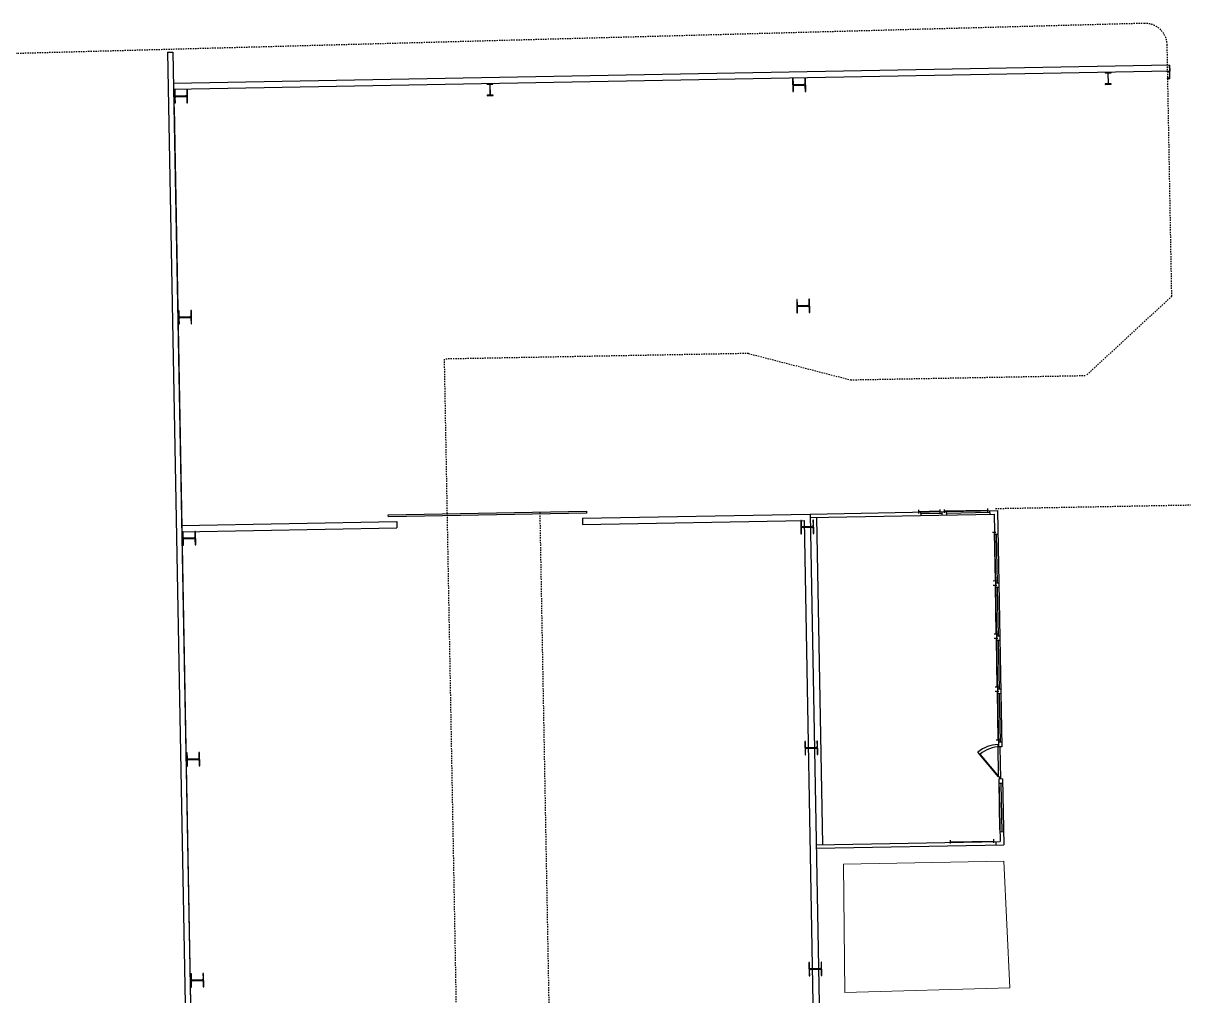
# Model space of a CAD drawing. Header units: millimetres. Extents: x 3476 to 38328, y 1439 to 26921.
# Drawn here: x 20063 to 22703, y 14143 to 16342 of the extents above; entities that cross this region are included whole.
import ezdxf

# ---------------------------------------------------------------- set-up
doc = ezdxf.new("R2010")
doc.units = ezdxf.units.MM
doc.header["$LTSCALE"] = 100
doc.header["$MEASUREMENT"] = 0
doc.linetypes.add('DOT', pattern=[0.055, 0.03, -0.025])
for name, color, linetype in [('A-KOLOM', 7, 'CONTINUOUS'), ('A-KOLOM-NIEUW', 9, 'CONTINUOUS'), ('A-MUUR', 7, 'CONTINUOUS'), ('CIRCULATIE', 4, 'DOT'), ('DEUR', 4, 'CONTINUOUS'), ('L-HULPLIJNEN', 7, 'CONTINUOUS'), ('MUUR', 7, 'CONTINUOUS')]:
    doc.layers.add(name, color=color, linetype=linetype)

msp = doc.modelspace()

# ---------------------------------------------------------------- linework, layer by layer
at = {"layer": 'A-KOLOM'}
for points in [[(21832.44, 16188.28), (21831.89, 16218.28), (21830.49, 16218.25), (21830.71, 16206.38, -0.4142135), (21828.06, 16203.63), (21807.26, 16203.25, -0.4142136), (21804.51, 16205.9), (21804.3, 16217.77), (21802.9, 16217.75), (21803.45, 16187.75), (21804.85, 16187.78), (21804.63, 16199.65, -0.4142136), (21807.28, 16202.4), (21828.07, 16202.78, -0.4142136), (21830.82, 16200.13), (21831.04, 16188.26)], [(20434.68, 16162.66), (20434.13, 16192.66), (20432.73, 16192.63), (20432.94, 16180.76, -0.4142135), (20430.29, 16178.01), (20409.5, 16177.63, -0.4142136), (20406.75, 16180.28), (20406.53, 16192.15), (20405.13, 16192.13), (20405.68, 16162.13), (20407.08, 16162.16), (20406.86, 16174.03, -0.4142136), (20409.51, 16176.78), (20430.31, 16177.16, -0.4142136), (20433.06, 16174.51), (20433.28, 16162.64)], [(21841.6, 15688.37), (21841.05, 15718.36), (21839.65, 15718.34), (21839.87, 15706.46, -0.4142135), (21837.22, 15703.71), (21816.42, 15703.33, -0.4142136), (21813.68, 15705.98), (21813.46, 15717.86), (21812.06, 15717.83), (21812.61, 15687.84), (21814.01, 15687.86), (21813.79, 15699.73, -0.4142136), (21816.44, 15702.48), (21837.24, 15702.86, -0.4142136), (21839.99, 15700.21), (21840.2, 15688.34)], [(20443.84, 15662.75), (20443.29, 15692.74), (20441.89, 15692.72), (20442.11, 15680.84, -0.4142135), (20439.46, 15678.1), (20418.66, 15677.71, -0.4142136), (20415.91, 15680.36), (20415.69, 15692.24), (20414.29, 15692.21), (20414.84, 15662.22), (20416.24, 15662.24), (20416.02, 15674.12, -0.4142136), (20418.67, 15676.86), (20439.47, 15677.25, -0.4142136), (20442.22, 15674.6), (20442.44, 15662.72)], [(21850.77, 15188.45), (21850.22, 15218.45), (21848.82, 15218.42), (21849.03, 15206.55, -0.4142135), (21846.38, 15203.8), (21825.59, 15203.42, -0.4142136), (21822.84, 15206.07), (21822.62, 15217.94), (21821.22, 15217.91), (21821.77, 15187.92), (21823.17, 15187.94), (21822.95, 15199.82, -0.4142136), (21825.6, 15202.57), (21846.4, 15202.95, -0.4142136), (21849.15, 15200.3), (21849.37, 15188.43)], [(20453, 15162.83), (20452.45, 15192.83), (20451.05, 15192.8), (20451.27, 15180.93, -0.4142135), (20448.62, 15178.18), (20427.82, 15177.8, -0.4142136), (20425.07, 15180.45), (20424.86, 15192.32), (20423.46, 15192.3), (20424.01, 15162.3), (20425.4, 15162.33), (20425.19, 15174.2, -0.4142136), (20427.84, 15176.95), (20448.63, 15177.33, -0.4142136), (20451.38, 15174.68), (20451.6, 15162.81)], [(21859.93, 14688.53), (21859.38, 14718.53), (21857.98, 14718.5), (21858.2, 14706.63, -0.4142135), (21855.55, 14703.88), (21834.75, 14703.5, -0.4142136), (21832, 14706.15), (21831.78, 14718.02), (21830.38, 14718), (21830.93, 14688), (21832.33, 14688.03), (21832.12, 14699.9, -0.4142136), (21834.77, 14702.65), (21855.56, 14703.03, -0.4142136), (21858.31, 14700.38), (21858.53, 14688.51)], [(20462.16, 14662.92), (20461.61, 14692.91), (20460.21, 14692.89), (20460.43, 14681.01, -0.4142135), (20457.78, 14678.26), (20436.98, 14677.88, -0.4142136), (20434.24, 14680.53), (20434.02, 14692.41), (20432.62, 14692.38), (20433.17, 14662.38), (20434.57, 14662.41), (20434.35, 14674.28, -0.4142136), (20437, 14677.03), (20457.8, 14677.41, -0.4142136), (20460.55, 14674.76), (20460.76, 14662.89)], [(21869.09, 14188.62), (21868.54, 14218.61), (21867.14, 14218.59), (21867.36, 14206.71, -0.4142135), (21864.71, 14203.97), (21843.91, 14203.58, -0.4142136), (21841.16, 14206.23), (21840.95, 14218.11), (21839.55, 14218.08), (21840.1, 14188.09), (21841.5, 14188.11), (21841.28, 14199.99, -0.4142136), (21843.93, 14202.73), (21864.72, 14203.12, -0.4142136), (21867.47, 14200.47), (21867.69, 14188.59)], [(20471.33, 14163), (20470.78, 14193), (20469.38, 14192.97), (20469.59, 14181.1, -0.4142135), (20466.94, 14178.35), (20446.15, 14177.97, -0.4142136), (20443.4, 14180.62), (20443.18, 14192.49), (20441.78, 14192.46), (20442.33, 14162.47), (20443.73, 14162.49), (20443.51, 14174.37, -0.4142136), (20446.16, 14177.12), (20466.96, 14177.5, -0.4142136), (20469.71, 14174.85), (20469.93, 14162.97)]]:
    msp.add_lwpolyline(points, format="xyb", close=True, dxfattribs=at)
at = {"layer": 'A-KOLOM-NIEUW'}
for points in [[(22510.01, 16204.13), (22523.51, 16204.37), (22523.49, 16205.39), (22518.57, 16205.3, -0.4142135), (22517.05, 16206.78), (22516.64, 16228.73, -0.4142136), (22518.12, 16230.26), (22523.04, 16230.35), (22523.02, 16231.37), (22509.52, 16231.12), (22509.54, 16230.1), (22514.46, 16230.19, -0.4142136), (22515.98, 16228.72), (22516.39, 16206.76, -0.4142136), (22514.91, 16205.24), (22510, 16205.15)], [(22655.74, 16233.8), (22649.25, 16233.68), (22649.25, 16233.4, 0.3910206), (22649.77, 16232.86), (22654.05, 16232.6, -0.3910206), (22655.04, 16231.57), (22655.25, 16220.01, -0.3910206), (22654.3, 16218.95), (22650.03, 16218.53, 0.3910205), (22649.53, 16217.97), (22649.54, 16217.69), (22656.04, 16217.81)], [(21112.25, 16178.51), (21125.75, 16178.76), (21125.73, 16179.78), (21120.81, 16179.69, -0.4142135), (21119.28, 16181.16), (21118.88, 16203.11, -0.4142136), (21120.35, 16204.64), (21125.27, 16204.73), (21125.25, 16205.75), (21111.75, 16205.5), (21111.77, 16204.48), (21116.69, 16204.57, -0.4142136), (21118.22, 16203.1), (21118.62, 16181.15, -0.4142136), (21117.15, 16179.62), (21112.23, 16179.53)]]:
    msp.add_lwpolyline(points, format="xyb", close=True, dxfattribs=at)
at = {"layer": 'A-MUUR'}
for p, q in [((20389.58, 16276.86), (20401.57, 16277.08)), ((20389.58, 16276.86), (20465.2, 12150.55)), ((20401.57, 16277.08), (20476.98, 12162.77)), ((22655.49, 16247.8), (20402.87, 16206.51)), ((22655.74, 16233.8), (22655.49, 16247.8)), ((22655.49, 16247.8), (22655.74, 16233.8)), ((22655.74, 16233.8), (20403.12, 16192.52)), ((21327.55, 15222.87), (21842.46, 15232.31)), ((21842.46, 15232.31), (21898.24, 12188.82)), ((20421.2, 15206.26), (20907.62, 15215.17)), ((20907.62, 15215.17), (20907.87, 15201.17)), ((21327.55, 15222.87), (21327.8, 15208.87)), ((21327.8, 15208.87), (21828.72, 15218.05)), ((21828.72, 15218.05), (21884.24, 12188.56)), ((20421.46, 15192.26), (20907.87, 15201.17))]:
    msp.add_line(p, q, dxfattribs=at)
at = {"layer": 'CIRCULATIE'}
for p, q in [((22598.98, 16342.28), (19646.05, 16263.23)), ((22660.3, 15724.97), (22649.89, 16293.21)), ((22660.3, 15724.97), (22466.76, 15545.73)), ((21703.28, 15595.55), (21015.63, 15582.95)), ((21077.7, 12208.93), (21015.67, 15582.95)), ((21703.28, 15595.55), (21933.72, 15535.96)), ((21933.72, 15535.96), (22466.76, 15545.73)), ((21287.43, 12212.77), (21231.84, 15236.82)), ((22261.53, 15244.92), (22702.96, 15253.01))]:
    msp.add_line(p, q, dxfattribs=at)
msp.add_arc((22599.9, 16292.29), 50, 1.05, 91.05, dxfattribs=at)
at = {"layer": 'DEUR', "color": 7}
for p, q in [((22087.56, 15241.73), (22087.71, 15233.73)), ((22135.63, 15238.61), (22087.64, 15237.73)), ((22092.42, 15236.89), (22092.57, 15228.89)), ((22092.42, 15236.89), (22092.57, 15228.89)), ((22140.48, 15233.77), (22092.49, 15232.89)), ((22140.48, 15233.77), (22092.49, 15232.89)), ((22135.55, 15242.61), (22135.7, 15234.61)), ((22140.41, 15237.77), (22140.56, 15229.77)), ((22140.41, 15237.77), (22140.56, 15229.77)), ((22145.55, 15242.79), (22145.7, 15234.79)), ((22243.61, 15240.59), (22145.63, 15238.79)), ((22150.41, 15237.95), (22150.56, 15229.95)), ((22150.41, 15237.95), (22150.56, 15229.95)), ((22248.47, 15235.75), (22150.48, 15233.95)), ((22248.47, 15235.75), (22150.48, 15233.95)), ((22243.54, 15244.59), (22243.68, 15236.59)), ((22248.39, 15239.75), (22248.54, 15231.75)), ((22248.39, 15239.75), (22248.54, 15231.75)), ((22262.52, 15190.92), (22254.52, 15190.78)), ((22258.52, 15190.85), (22260.56, 15080.87)), ((22267.38, 15186.08), (22259.38, 15185.94)), ((22267.38, 15186.08), (22259.38, 15185.94)), ((22263.38, 15186.01), (22265.42, 15076.03)), ((22263.38, 15186.01), (22265.42, 15076.03)), ((22264.54, 15080.94), (22256.54, 15080.8)), ((22269.39, 15076.1), (22261.4, 15075.96)), ((22269.39, 15076.1), (22261.4, 15075.96)), ((22264.72, 15070.94), (22256.72, 15070.8)), ((22260.74, 15070.87), (22262.78, 14960.89)), ((22269.58, 15066.1), (22261.58, 15065.96)), ((22269.58, 15066.1), (22261.58, 15065.96)), ((22265.6, 15066.03), (22267.64, 14956.05)), ((22265.6, 15066.03), (22267.64, 14956.05)), ((22266.74, 14960.96), (22258.74, 14960.82)), ((22266.92, 14950.97), (22258.92, 14950.82)), ((22262.97, 14950.89), (22265, 14840.91)), ((22271.59, 14956.12), (22263.59, 14955.98)), ((22271.59, 14956.12), (22263.59, 14955.98)), ((22271.78, 14946.13), (22263.78, 14945.98)), ((22271.78, 14946.13), (22263.78, 14945.98)), ((22267.82, 14946.05), (22269.86, 14836.07)), ((22267.82, 14946.05), (22269.86, 14836.07)), ((22268.94, 14840.98), (22260.94, 14840.84)), ((22273.79, 14836.14), (22265.79, 14836)), ((22273.79, 14836.14), (22265.79, 14836)), ((22269.12, 14830.99), (22261.12, 14830.84)), ((22265.19, 14830.91), (22267.22, 14720.93)), ((22273.98, 14826.15), (22265.98, 14826)), ((22273.98, 14826.15), (22265.98, 14826)), ((22270.04, 14826.07), (22272.08, 14716.09)), ((22270.04, 14826.07), (22272.08, 14716.09)), ((22271.14, 14721), (22263.14, 14720.86)), ((22268.52, 14638.25), (22267.52, 14710.79)), ((22275.99, 14716.16), (22267.99, 14716.02)), ((22275.99, 14716.16), (22267.99, 14716.02)), ((22273.38, 14633.41), (22272.37, 14705.95)), ((22273.38, 14633.41), (22272.37, 14705.95)), ((22268.52, 14638.25), (22221.84, 14693.78)), ((22273.38, 14633.41), (22226.69, 14688.94)), ((22273.38, 14633.41), (22226.69, 14688.94)), ((22268.95, 14627.95), (22270.98, 14517.97)), ((22273.8, 14623.11), (22275.84, 14513.13)), ((22273.8, 14623.11), (22275.84, 14513.13)), ((22159.26, 14494.92), (22159.41, 14486.92)), ((22159.33, 14490.92), (22257.32, 14492.71)), ((22257.24, 14496.71), (22257.39, 14488.71)), ((22262.1, 14491.87), (22262.25, 14483.87)), ((22262.1, 14491.87), (22262.25, 14483.87))]:
    msp.add_line(p, q, dxfattribs=at)
at = {"layer": 'DEUR'}
msp.add_lwpolyline([(20888.68, 15225.8), (20888.59, 15230.53), (21336.85, 15238.75), (21336.94, 15234.02)], close=True, dxfattribs=at)
at = {"layer": 'DEUR', "color": 7}
for centre in [(22268.52, 14638.25), (22273.38, 14633.41), (22273.38, 14633.41)]:
    msp.add_arc(centre, 72.55, 90.79609, 130.0548, dxfattribs=at)
at = {"layer": 'L-HULPLIJNEN'}
msp.add_line((20404.01, 16152.86), (20477.16, 12162.77), dxfattribs=at)
at = {"layer": 'MUUR'}
for p, q in [((21842.46, 15232.31), (22266.39, 15240.08)), ((21842.46, 15232.31), (22266.39, 15240.08)), ((21842.61, 15224.31), (22258.54, 15231.93)), ((21842.61, 15224.31), (22258.54, 15231.93)), ((21856.6, 15224.56), (21870.17, 14484.69)), ((21856.6, 15224.56), (21870.17, 14484.69)), ((21856.17, 14484.43), (22272.1, 14492.05)), ((21856.17, 14484.43), (22272.1, 14492.05)), ((21856.31, 14476.43), (22280.24, 14484.2)), ((21856.31, 14476.43), (22280.24, 14484.2))]:
    msp.add_line(p, q, dxfattribs=at)
at = {"layer": 'MUUR', "color": 7}
for p, q in [((22258.54, 15231.93), (22268.18, 14705.88)), ((22258.54, 15231.93), (22268.18, 14705.88)), ((22266.39, 15240.08), (22276.17, 14706.17)), ((22266.39, 15240.08), (22276.17, 14706.17)), ((22276.17, 14706.17), (22268.18, 14706.02)), ((22276.17, 14706.17), (22268.18, 14706.02)), ((22269.51, 14633.34), (22272.1, 14492.05)), ((22269.51, 14633.34), (22272.1, 14492.05)), ((22277.51, 14633.18), (22269.51, 14633.03)), ((22277.51, 14633.18), (22269.51, 14633.03)), ((22277.51, 14633.18), (22280.24, 14484.2)), ((22277.51, 14633.18), (22280.24, 14484.2)), ((22277.7, 14623.18), (22269.7, 14623.03)), ((22277.7, 14623.18), (22269.7, 14623.03)), ((22279.71, 14513.2), (22271.71, 14513.05)), ((22279.71, 14513.2), (22271.71, 14513.05))]:
    msp.add_line(p, q, dxfattribs=at)
at = {"layer": 'MUUR', "linetype": 'Continuous', "lineweight": 15}
for p, q in [((22280.45, 14447.15), (21917.63, 14440.25)), ((22280.45, 14447.15), (21917.63, 14440.25)), ((21917.63, 14440.25), (21921.08, 14150.23)), ((21917.63, 14440.25), (21921.08, 14150.23)), ((22294.28, 14160.59), (22280.45, 14447.15)), ((22294.28, 14160.59), (22280.45, 14447.15)), ((21921.08, 14150.23), (22294.28, 14160.59)), ((21921.08, 14150.23), (22294.28, 14160.59))]:
    msp.add_line(p, q, dxfattribs=at)

doc.saveas('drawing.dxf')
